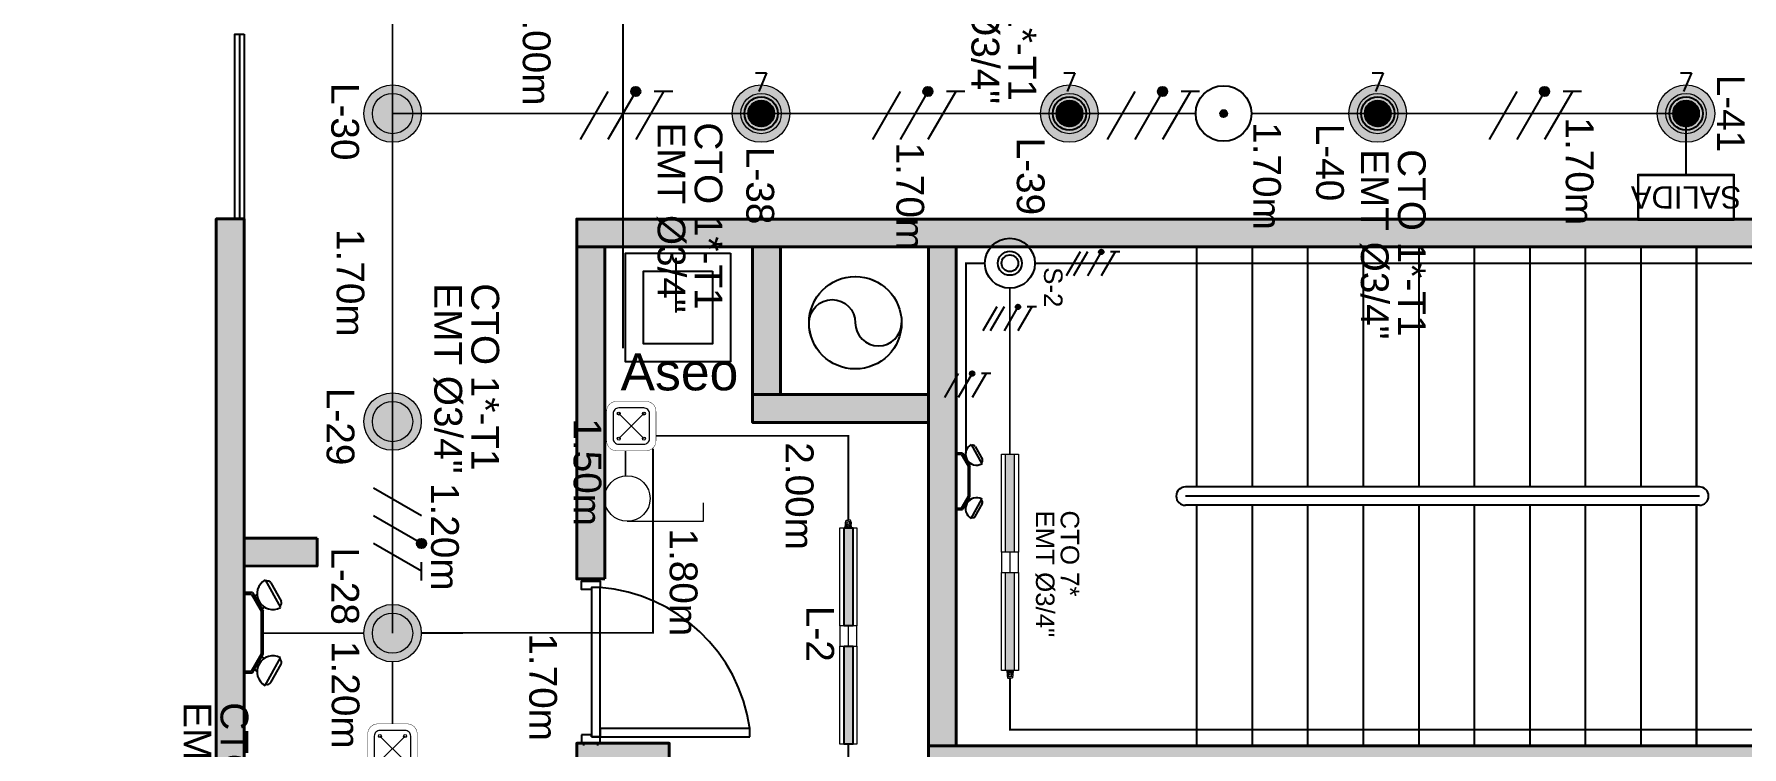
# Model space of a CAD drawing. Header units: millimetres. Extents: x -363 to 427, y -108 to 824.
# Drawn here: x 315.5 to 324.72, y -79.22 to -75.36 of the extents above; entities that cross this region are included whole.
import ezdxf
from ezdxf.enums import TextEntityAlignment as Align
from ezdxf.lldxf.tags import DXFTag

# ---------------------------------------------------------------- set-up
doc = ezdxf.new("R2010")
doc.units = ezdxf.units.MM
for name, pattern in [('Center', [50.8, 31.75, -6.35, 6.35, -6.35]), ('HIDDEN', [9.525, 6.35, -3.175]), ('LÍNEAS_OCULTASX2', [0.75, 0.5, -0.25])]:
    doc.linetypes.add(name, pattern=pattern)
for name, color, linetype in [('-ALAMBRADO', 7, 'Continuous'), ('-CN-GYD-ILUMINACION-EM', 1, 'Continuous'), ('-CN-GYD-TEXTOS', 7, 'Continuous'), ('1amobla', 2, 'Continuous'), ('AMOBLAMIENTO', 8, 'Continuous'), ('AREA CIRCULACION', 8, 'Continuous'), ('CAJA DE PASO', 86, 'Continuous'), ('DIM', 8, 'Continuous'), ('EJE-ESTRUCTURA', 8, 'Center'), ('F-2', 8, 'Continuous'), ('GG_ILUMINACIÓN 07', 30, 'Continuous'), ('GG_LUMINARIA LED HERMETICA', 1, 'Continuous'), ('GG_MEZANINE', 8, 'Continuous'), ('LUMINARIA DE EMERGENCIA', 1, 'Continuous'), ('LUMINARIA EMERGENCIA DE EMPOTRAR', 1, 'Continuous'), ('MUEBLE', 8, 'Continuous'), ('SENSOR MOVIMIENTO', 3, 'Continuous')]:
    doc.layers.add(name, color=color, linetype=linetype)
for name, color, linetype, lineweight in [('-CN-GYD-INTERRUPTORES DE PARED', 3, 'Continuous', 20), ('-CN-GYD-LUMINARIA LED HERMETICA', 1, 'Continuous', 5), ('-CN-GYD-TUBERÍA ILUMINACION', 5, 'Continuous', 18), ('-CN-GYD-TUBERÍA TOMACORRIENTE', 5, 'Continuous', 5), ('-CN-GYD-TUBERÍA TOMACORRIENTE PVC', 86, 'Continuous', 18), ('_TEXTO', 7, 'Continuous', 9), ('Estructura', 250, 'Continuous', 40), ('L', 7, 'Continuous', 15), ('LUMINARIA LED CIRCULAR', 250, 'Continuous', 20), ('TEXTOS', 251, 'Continuous', 20)]:
    doc.layers.add(name, color=color, linetype=linetype, lineweight=lineweight)
doc.layers.add('A-HATCH CONCRETO', color=7, linetype='Continuous', true_color=0xcfcfcf)
doc.layers.add('HACHTCOLUMNA', color=7, linetype='Continuous', true_color=0x5c5c5c)
doc.layers.add('Muro', color=250, linetype='Continuous', lineweight=40, true_color=0x333333)
doc.styles.add('CORPORATIVO', font='simplex.shx')
doc.styles.add('GYD', font='arial.ttf', dxfattribs={"height": 2.5})
doc.styles.get("Standard").update_dxf_attribs({"font": 'arial.ttf'})
tags = doc.linetypes.add('AiX_LINE', pattern='A,0.5,-0.2,["AiX",Standard,S=0.1,R=0,X=-0.1,Y=-0.05],-0.25', length=0.95).pattern_tags.tags
tags[6] = DXFTag(74, 10)
tags = doc.linetypes.add('EMT_LINE', pattern='A,0.5,-0.2,["EMT",Standard,S=0.1,R=0,X=-0.1,Y=-0.05],-0.25', length=0.95).pattern_tags.tags
tags[6] = DXFTag(74, 10)
pattern_1 = [(270, (73.633, -1.35), (10.40324, -6.00631), [1.50158, -10.51105]), (360, (73.6335, -2.101), (10.40324, 6.00631), [0.75079, -20.05569]), (360, (73.6335, -2.289), (10.40324, 6.00631), [0.60063, -20.20584]), (360, (73.6335, -1.9134), (10.40324, 6.00631), [0.60063, -20.20584]), (330, (73.633, -2.477), (10.40324, 6.00631), [0.4805, -11.53212]), (30, (73.633, -1.726), (4e-09, 12.01262), [0.4805, -11.53212])]
pattern_2 = [(0, (0, 0), (0, 6.985), [5.08, -1.905]), (90, (0, 0), (-6.985, 4e-16), [5.08, -1.905])]
pattern_3 = [(180, (4.985, -38.812), (-6.00631, -10.40324), [1.50158, -10.51105]), (270, (4.2344, -38.812), (6.00631, -10.40324), [0.75079, -20.05569]), (270, (4.047, -38.812), (6.00631, -10.40324), [0.60063, -20.20584]), (270, (4.422, -38.812), (6.00631, -10.40324), [0.60063, -20.20584]), (240, (3.859, -38.812), (6.00631, -10.40324), [0.4805, -11.53212]), (300, (4.61, -38.812), (12.01262, -4e-09), [0.4805, -11.53212])]

# ---------------------------------------------------------------- blocks, each defined once
blk = doc.blocks.new('Caja de paso')
at = {"layer": '-CN-GYD-TUBERÍA TOMACORRIENTE PVC', "const_width": 0.00173}
blk.add_lwpolyline([(-0.1111, 0.0667), (-0.1111, -0.0667, 0.414214), (-0.0667, -0.1111), (0.0667, -0.1111, 0.414214), (0.1111, -0.0667), (0.1111, 0.0667, 0.414214), (0.0667, 0.1111), (-0.0667, 0.1111, 0.414214)], format="xyb", close=True, dxfattribs=at)
at = {"layer": '-CN-GYD-TUBERÍA TOMACORRIENTE PVC'}
blk.add_lwpolyline([(-0.0566, -0.0819), (0.0566, -0.0819, 0.414214), (0.0819, -0.0566), (0.0819, 0.0566, 0.414214), (0.0566, 0.0819), (-0.0566, 0.0819, 0.414214), (-0.0819, 0.0566), (-0.0819, -0.0566, 0.414214)], format="xyb", close=True, dxfattribs=at)
at = {"layer": '-CN-GYD-TUBERÍA TOMACORRIENTE PVC', "linetype": 'LÍNEAS_OCULTASX2'}
for points in [[(-0.0566, 0.0566), (0.0566, -0.0566)], [(0.0566, 0.0566), (-0.0566, -0.0566)]]:
    blk.add_lwpolyline(points, dxfattribs=at)
at = {"layer": '-CN-GYD-TUBERÍA TOMACORRIENTE PVC'}
for centre in [(-0.0566, 0.0566), (0.0566, 0.0566), (-0.0566, -0.0566), (0.0566, -0.0566)]:
    blk.add_circle(centre, 0.00665, dxfattribs=at)
blk = doc.blocks.new('*U592')
at = {"layer": '-CN-GYD-ILUMINACION-EM', "ltscale": 0.3}
for p, q in [((-114.3, 285.4), (-197.3, 135.9)), ((-118.9, 277.1), (-118.9, 277.1)), ((-144.9, 269.7), (-200.1, 170.2)), ((-192.7, 144.3), (-192.7, 144.3)), ((-144.9, -269.7), (-200.1, -170.2)), ((-114.3, -285.4), (-197.3, -135.9)), ((-192.7, -144.3), (-192.7, -144.3)), ((-118.9, -277.1), (-118.9, -277.1))]:
    blk.add_line(p, q, dxfattribs=at)
at = {"layer": '-CN-GYD-ILUMINACION-EM'}
for p, q in [((0, 217.4), (-46, 217.4)), ((0, 207.4), (-40.2, 207.4)), ((0, -217.4), (0, 217.4)), ((-104.3, 116.3), (-104.3, -116.3)), ((-94.3, 113.6), (-94.3, -113.6)), ((-46, -217.4), (0, -217.4)), ((-40.2, -207.4), (0, -207.4))]:
    blk.add_line(p, q, dxfattribs=at)
for points in [[(-46, 217.4), (-104.3, 116.3)], [(-40.2, 207.4), (-94.3, 113.6)], [(-56.3, 199.4), (-70.4, 207.5)], [(-96.3, 130.1), (-110.4, 138.2)], [(-96.3, -130.1), (-110.4, -138.2)], [(-46, -217.4), (-104.3, -116.3)], [(-40.2, -207.4), (-94.3, -113.6)], [(-56.3, -199.4), (-70.4, -207.5)]]:
    blk.add_lwpolyline(points, dxfattribs=at)
at = {"layer": '-CN-GYD-ILUMINACION-EM', "ltscale": 0.3}
for centre, radius, start, end in [((-155.8, 210.7), 85.5, 240.97153, 60.97153), ((-128.2, 260.4), 19.1, 60.97153, 150.97153), ((-183.4, 160.9), 19.1, 150.97153, 240.97153), ((-183.4, -160.9), 19.1, 119.02847, 209.02847), ((-155.8, -210.7), 85.5, 299.02847, 119.02847), ((-128.2, -260.4), 19.1, 209.02847, 299.02847)]:
    blk.add_arc(centre, radius, start, end, dxfattribs=at)
at = {"layer": '-CN-GYD-TEXTOS', "style": 'GYD'}
blk.add_attdef('5', (-68.5, -405.5), '', height=125, rotation=90, dxfattribs=at)
blk = doc.blocks.new('A$C22812e8e')
at = {"layer": '-CN-GYD-INTERRUPTORES DE PARED', "color": 3, "extrusion": (0, 0, -1)}
for p, q in [((0.176, 0.352), (0.764, 0.352)), ((0.764, 0.352), (0.764, 0.208))]:
    blk.add_line(p, q, dxfattribs=at)
blk.add_circle((-0.176, 0.176), 0.176, dxfattribs=at)
blk = doc.blocks.new('OJO DE BUEY 12W')
at = {"layer": '-CN-GYD-TUBERÍA ILUMINACION', "linetype": 'EMT_LINE', "lineweight": 5, "ltscale": 10}
h = blk.add_hatch(color=256, dxfattribs=at)
h.dxf.hatch_style = 1
h.set_gradient(color1=(147, 149, 152), color2=(248, 246, 176), name='SPHERICAL')
edge = h.paths.add_edge_path()
edge.add_arc((0, 0), 72.7, 0, 360)
at = {"transparency": 33554687}
h = blk.add_hatch(color=256, dxfattribs=at)
h.dxf.hatch_style = 1
h.paths.add_polyline_path([(-103.7, 0, 1), (103.7, 0, 1)])
h.paths.add_polyline_path([(72.7, 0, -1), (-72.7, 0, -1)], flags=16)
at = {"layer": '-CN-GYD-TUBERÍA ILUMINACION', "linetype": 'Continuous', "lineweight": 5, "ltscale": 10}
for radius in [103.7, 72.7]:
    blk.add_circle((0, 0), radius, dxfattribs=at)
blk = doc.blocks.new('GG_HERMETICA')
h = blk.add_hatch()
h.set_pattern_fill('SWAMP', color=252, scale=0.472938, angle=270)
h.set_pattern_definition(pattern_1)
h.paths.add_polyline_path([(-20, -30.3), (-20, 17.1), (-550, 17.1), (-550, -30.3)])
h = blk.add_hatch()
h.set_pattern_fill('SWAMP', color=252, scale=0.472938, angle=270)
h.set_pattern_definition(pattern_1)
h.paths.add_polyline_path([(619.6, -30.3), (619.6, 17.1), (89.7, 17.1), (89.7, -30.3)])
at = {"layer": '-CN-GYD-INTERRUPTORES DE PARED', "color": 1, "extrusion": (0, 0, -1)}
for p, q in [((-550, -52.7), (-550, 40)), ((-550, 40), (-524.5, 40)), ((-524.5, 40), (-20, 40)), ((89.7, 40), (619.6, 40)), ((619.6, 40), (619.6, -52.7)), ((-20, -52.7), (-550, -52.7)), ((594, -52.7), (89.7, -52.7)), ((619.6, -52.7), (594, -52.7))]:
    blk.add_line(p, q, dxfattribs=at)
at = {"layer": '-CN-GYD-INTERRUPTORES DE PARED', "color": 1}
for p, q in [((89.7, 40), (-20, 40)), ((-20, 40), (-20, -52.7)), ((89.7, -52.7), (89.7, 40)), ((621.9, 6.4), (619.6, 6.4)), ((619.6, 6.4), (619.6, -6.3)), ((621.8, 8.3), (622.2, 9.7)), ((621.8, 6.7), (621.8, 8.3)), ((622.4, 5.3), (621.8, 6.7)), ((621.9, -6.3), (621.9, 6.4)), ((622.2, 9.7), (623.1, 11)), ((622.3, -3.3), (622.9, 0.7)), ((623.4, 4.2), (622.4, 5.3)), ((622.9, 0.7), (623.1, 1.3)), ((623.1, 11), (623.4, 11.1)), ((623.1, 1.3), (623.4, 4.2)), ((623.4, 11.1), (629.9, 11.1)), ((629.9, 11.1), (629.9, 5.9)), ((629.9, 5.9), (631, 5.9)), ((631, 5.9), (631, 9.4)), ((631, 9.4), (638.9, 9.4)), ((638.9, 9.4), (638.9, 6.2)), ((638.9, 6.2), (640, 6.2)), ((640, 9.6), (650.2, 9.6)), ((640, 6.2), (640, 9.6)), ((650.2, 9.6), (651.9, 7.7)), ((651.9, 7.7), (656.2, 7.7)), ((656.2, 7.7), (658.2, 7.7)), ((658.2, 7.7), (660.5, 4.5)), ((660.5, 4.5), (660.5, -6.3)), ((-20, -6.3), (89.7, -6.3)), ((619.6, -19.1), (619.6, -6.3)), ((621.9, -19.1), (619.6, -19.1)), ((622.4, -18), (621.8, -19.4)), ((621.8, -19.4), (621.8, -21)), ((621.8, -21), (622.2, -22.4)), ((621.9, -6.3), (622.3, -3.3)), ((621.9, -6.3), (622.3, -9.4)), ((621.9, -6.3), (621.9, -19.1)), ((622.2, -22.4), (623.1, -23.6)), ((622.3, -9.4), (622.9, -13.3)), ((623.4, -16.9), (622.4, -18)), ((622.9, -13.3), (623.1, -14)), ((623.1, -14), (623.4, -16.9)), ((623.1, -23.6), (623.4, -23.8)), ((623.4, -23.8), (629.9, -23.8)), ((629.9, -23.8), (629.9, -18.5)), ((629.9, -18.5), (631, -18.5)), ((631, -18.5), (631, -22.1)), ((631, -22.1), (638.9, -22.1)), ((638.9, -22.1), (638.9, -18.8)), ((638.9, -18.8), (640, -18.8)), ((640, -18.8), (640, -22.3)), ((640, -22.3), (650.2, -22.3)), ((650.2, -22.3), (651.9, -20.3)), ((651.9, -20.3), (656.2, -20.3)), ((656.2, -20.3), (658.2, -20.3)), ((658.2, -20.3), (660.5, -17.2)), ((660.5, -17.2), (660.5, -6.3))]:
    blk.add_line(p, q, dxfattribs=at)
for points in [[(623.1, 1.3), (629.9, 1.3)], [(623.4, 4.2), (629.9, 4.2)], [(628.7, 11.1), (628.7, 4.2), (628.7, 1.3), (628.7, -6.3)], [(629.9, 5.9), (629.9, -6.3)], [(631, 5.9), (631, -6.3)], [(638.9, 2), (631, 2)], [(638.9, 6.2), (638.9, -6.3)], [(640, 6.2), (640, -6.3)], [(640, 0.9), (650.2, 0.9), (650.2, 2.7), (640, 2.7)], [(650.2, 2.7), (651.9, 4.5)], [(650.2, 0.9), (651.9, -2.6)], [(651.9, 7.7), (651.9, -6.3)], [(-20, -52.7), (89.7, -52.7)], [(623.1, -14), (629.9, -14)], [(623.4, -16.9), (629.9, -16.9)], [(628.7, -23.8), (628.7, -16.9), (628.7, -14), (628.7, -6.3)], [(629.9, -18.5), (629.9, -6.3)], [(631, -18.5), (631, -6.3)], [(638.9, -14.7), (631, -14.7)], [(638.9, -18.8), (638.9, -6.3)], [(640, -18.8), (640, -6.3)], [(640, -13.5), (650.2, -13.5), (650.2, -15.4), (640, -15.4)], [(650.2, -13.5), (651.9, -10.1)], [(650.2, -15.4), (651.9, -17.2)], [(651.9, -20.3), (651.9, -6.3)]]:
    blk.add_lwpolyline(points, dxfattribs=at)
at = {"color": 1}
for points in [[(-20, 17.1), (-20, -30.3), (-550, -30.3), (-550, 17.1)], [(619.6, 17.1), (619.6, -30.3), (89.7, -30.3), (89.7, 17.1)]]:
    blk.add_lwpolyline(points, close=True, dxfattribs=at)
blk = doc.blocks.new('estructura etapa 3')
at = {"layer": 'HACHTCOLUMNA', "transparency": 33554687}
h = blk.add_hatch(color=256, dxfattribs=at)
h.paths.add_polyline_path([(-891.6505, -6658.124), (-891.6505, -6657.624), (-892.3496, -6657.624), (-892.3496, -6658.124)])
h.paths.add_polyline_path([(-849.3536, -6658.124), (-849.3536, -6657.624), (-850.0545, -6657.6241), (-850.0545, -6658.1241)])
h.paths.add_polyline_path([(-856.1536, -6658.124), (-856.1536, -6657.624), (-856.6536, -6657.6241), (-856.6536, -6658.1241)])
h.paths.add_polyline_path([(-876.4496, -6659.124), (-876.9496, -6659.124), (-876.9496, -6657.624), (-876.4496, -6657.624)])
h.paths.add_polyline_path([(-883.9496, -6659.124), (-884.4496, -6659.124), (-884.4496, -6657.624), (-883.9496, -6657.624)])
h.paths.add_polyline_path([(-860.452, -6659.124), (-860.952, -6659.124), (-860.952, -6657.624), (-860.452, -6657.624)])
h.paths.add_polyline_path([(-867.9496, -6659.124), (-868.4496, -6659.124), (-868.4496, -6657.624), (-867.9496, -6657.624)])
h.paths.add_polyline_path([(-891.8501, -6668.1988), (-891.851, -6667.5988), (-892.3501, -6667.5988), (-892.3492, -6668.1988)])
h.paths.add_polyline_path([(-849.3536, -6668.1988), (-849.3536, -6667.5988), (-849.8536, -6667.5988), (-849.8536, -6668.1988)])
h.paths.add_polyline_path([(-856.1545, -6668.1488), (-856.1545, -6667.6488), (-856.6545, -6667.6491), (-856.6545, -6668.1491)])
h.paths.add_polyline_path([(-859.952, -6667.6488), (-859.952, -6668.1488), (-861.452, -6668.1488), (-861.452, -6667.6488)])
h.paths.add_polyline_path([(-875.9496, -6667.6488), (-875.9496, -6668.1488), (-877.4496, -6668.1488), (-877.4496, -6667.6488)])
h.paths.add_polyline_path([(-868.9496, -6667.6488), (-868.9496, -6668.1488), (-867.4496, -6668.1488), (-867.4496, -6667.6488)])
h.paths.add_polyline_path([(-884.9496, -6667.6488), (-884.9496, -6668.1488), (-883.4496, -6668.1488), (-883.4496, -6667.6488)])
h.paths.add_polyline_path([(-891.8501, -6676.1987), (-891.8501, -6675.5987), (-892.3492, -6675.5988), (-892.3492, -6676.1988)])
h.paths.add_polyline_path([(-849.3536, -6676.1988), (-849.3536, -6675.5988), (-849.8536, -6675.5988), (-849.8536, -6676.1988)])
h.paths.add_polyline_path([(-856.1545, -6676.1488), (-856.1545, -6675.6488), (-856.6545, -6675.6488), (-856.6545, -6676.1488)])
h.paths.add_polyline_path([(-859.952, -6675.6488), (-859.952, -6676.1488), (-861.452, -6676.1488), (-861.452, -6675.6488)])
h.paths.add_polyline_path([(-875.9496, -6675.6488), (-875.9496, -6676.1488), (-877.4496, -6676.1488), (-877.4496, -6675.6488)])
h.paths.add_polyline_path([(-868.9496, -6675.6488), (-868.9496, -6676.1488), (-867.4496, -6676.1488), (-867.4496, -6675.6488)])
h.paths.add_polyline_path([(-884.9496, -6675.6488), (-884.9496, -6676.1488), (-883.4496, -6676.1488), (-883.4496, -6675.6488)])
h.paths.add_polyline_path([(-891.8471, -6686.2988), (-891.8505, -6685.6988), (-892.3496, -6685.6988), (-892.3462, -6686.2988)])
h.paths.add_polyline_path([(-849.3545, -6686.2987), (-849.3536, -6685.6987), (-849.8536, -6685.6987), (-849.8545, -6686.2987)])
h.paths.add_polyline_path([(-856.1545, -6686.2488), (-856.1545, -6685.7488), (-856.6545, -6685.7488), (-856.6545, -6686.2488)])
h.paths.add_polyline_path([(-859.952, -6685.7488), (-859.952, -6686.2488), (-861.452, -6686.2488), (-861.452, -6685.7488)])
h.paths.add_polyline_path([(-875.9496, -6685.7488), (-875.9496, -6686.2488), (-877.4496, -6686.2488), (-877.4496, -6685.7488)])
h.paths.add_polyline_path([(-868.9496, -6685.7488), (-868.9496, -6686.2488), (-867.4496, -6686.2488), (-867.4496, -6685.7488)])
h.paths.add_polyline_path([(-884.9496, -6685.7488), (-884.9496, -6686.2488), (-883.4496, -6686.2488), (-883.4496, -6685.7488)])
h.paths.add_polyline_path([(-849.3532, -6694.2944), (-849.3536, -6693.6989), (-849.8545, -6693.6987), (-849.8541, -6694.2943)])
h.paths.add_polyline_path([(-856.0536, -6694.2488), (-856.0536, -6693.7488), (-856.6536, -6693.7488), (-856.6536, -6694.2488)])
h.paths.add_polyline_path([(-891.6505, -6694.2488), (-891.6505, -6693.7488), (-892.3496, -6693.7488), (-892.3496, -6694.2488)])
h.paths.add_polyline_path([(-859.952, -6693.7488), (-859.952, -6694.2488), (-861.452, -6694.2488), (-861.452, -6693.7488)])
h.paths.add_polyline_path([(-875.9496, -6693.7488), (-875.9496, -6694.2488), (-877.4496, -6694.2488), (-877.4496, -6693.7488)])
h.paths.add_polyline_path([(-868.9496, -6693.7488), (-868.9496, -6694.2488), (-867.4496, -6694.2488), (-867.4496, -6693.7488)])
h.paths.add_polyline_path([(-884.9496, -6693.7488), (-884.9496, -6694.2488), (-883.4496, -6694.2488), (-883.4496, -6693.7488)])
h.paths.add_polyline_path([(-849.3586, -6703.974), (-849.3586, -6703.374), (-849.8586, -6703.374), (-849.8586, -6703.974)])
h.paths.add_polyline_path([(-856.0536, -6703.9238), (-856.0536, -6703.4238), (-856.6536, -6703.4241), (-856.6536, -6703.9241)])
h.paths.add_polyline_path([(-867.9496, -6704.9241), (-867.9496, -6703.4241), (-868.4496, -6703.4241), (-868.4496, -6704.9241)])
h.paths.add_polyline_path([(-891.6505, -6703.9238), (-891.6505, -6703.4238), (-892.3497, -6703.4238), (-892.3497, -6703.9238)])
h.paths.add_polyline_path([(-861.8472, -6703.4238), (-860.3472, -6703.4238), (-860.3472, -6703.9238), (-861.8472, -6703.9238)])
h.paths.add_polyline_path([(-883.9496, -6704.9241), (-883.9496, -6703.4241), (-884.4496, -6703.4241), (-884.4496, -6704.9241)])
h.paths.add_polyline_path([(-876.4496, -6704.9241), (-876.4496, -6703.4241), (-876.9496, -6703.4241), (-876.9496, -6704.9241)])
h.paths.add_polyline_path([(-849.3536, -6711.9488), (-849.3536, -6711.4488), (-850.0536, -6711.4488), (-850.0536, -6711.9488)])
h.paths.add_polyline_path([(-855.9536, -6711.9488), (-855.9536, -6711.4488), (-856.6536, -6711.4488), (-856.6536, -6711.9488)])
h.paths.add_polyline_path([(-891.6496, -6711.9488), (-891.6496, -6711.4488), (-892.3496, -6711.4488), (-892.3496, -6711.9488)])
h.paths.add_polyline_path([(-860.952, -6711.9488), (-860.952, -6709.5488), (-860.452, -6709.5488), (-860.452, -6711.9488)])
h.paths.add_polyline_path([(-868.4496, -6709.5488), (-868.4496, -6711.9488), (-867.9496, -6711.9488), (-867.9496, -6709.5488)])
h.paths.add_polyline_path([(-876.9496, -6709.5488), (-876.9496, -6711.9488), (-876.4496, -6711.9488), (-876.4496, -6709.5488)])
h.paths.add_polyline_path([(-883.9496, -6709.5488), (-883.9496, -6711.9488), (-884.4496, -6711.9488), (-884.4496, -6709.5488)])
at = {"layer": 'EJE-ESTRUCTURA'}
blk.add_line((-868.1996, -6656.837), (-868.1996, -6713.0893), dxfattribs=at)
at = {"layer": 'Estructura'}
blk.add_lwpolyline([(-867.9496, -6704.9241), (-867.9496, -6703.4241), (-868.4496, -6703.4241), (-868.4496, -6704.9241)], close=True, dxfattribs=at)
blk = doc.blocks.new('A$Cc39617f2')
at = {"layer": 'A-HATCH CONCRETO', "linetype": 'Continuous', "ltscale": 0.3, "transparency": 33554687}
h = blk.add_hatch(color=256, dxfattribs=at)
h.dxf.hatch_style = 1
h.paths.add_polyline_path([(199.8707, 9.8387), (199.8708, 13.9887), (199.7206, 13.9887), (199.7206, 9.8387)])
h = blk.add_hatch(color=256, dxfattribs=at)
h.dxf.hatch_style = 1
h.paths.add_polyline_path([(208.2137, 13.9883), (201.6685, 13.9882), (201.6685, 13.8382), (208.2137, 13.8383)])
h = blk.add_hatch(color=256, dxfattribs=at)
h.dxf.hatch_style = 1
h.paths.add_polyline_path([(201.8193, 12.042), (201.6685, 12.042), (201.6685, 13.8383), (201.8193, 13.8383)])
h = blk.add_hatch(color=256, dxfattribs=at)
h.dxf.hatch_style = 1
h.paths.add_polyline_path([(202.6186, 13.8385), (202.6189, 13.0385), (202.7689, 13.0385), (202.7686, 13.8385)])
h = blk.add_hatch(color=256, dxfattribs=at)
h.dxf.hatch_style = 1
h.paths.add_polyline_path([(203.5686, 13.8385), (203.5686, 11.1386), (203.7186, 11.1386), (203.7186, 13.8385)])
h = blk.add_hatch(color=256, dxfattribs=at)
h.dxf.hatch_style = 1
h.paths.add_polyline_path([(202.6189, 12.8884), (203.5686, 12.8887), (203.5686, 13.0388), (202.6189, 13.0385)])
h = blk.add_hatch(color=256, dxfattribs=at)
h.dxf.hatch_style = 1
h.paths.add_polyline_path([(200.2651, 12.2614), (199.8713, 12.2617), (199.8713, 12.1116), (200.2651, 12.1114)])
h = blk.add_hatch(color=256, dxfattribs=at)
h.dxf.hatch_style = 1
h.paths.add_polyline_path([(208.2709, 11.1386), (203.5686, 11.1386), (203.5686, 10.9886), (208.2709, 10.9886)])
at = {"linetype": 'HIDDEN', "ltscale": 0.3}
blk.add_line((199.846, 14.9885), (199.846, 13.9887), dxfattribs=at)
at = {"layer": '1amobla', "color": 7, "linetype": 'Continuous', "ltscale": 0.3, "true_color": 0xffffff}
blk.add_line((201.6685, 12.042), (201.6685, 13.9885), dxfattribs=at)
at = {"layer": 'AMOBLAMIENTO'}
blk.add_line((202.2045, 13.779), (202.2045, 13.4825), dxfattribs=at)
for points in [[(202.4987, 13.8045), (202.4987, 13.2155), (201.9311, 13.2155), (201.9311, 13.8045)], [(202.4012, 13.707), (202.4012, 13.313), (202.0286, 13.313), (202.0286, 13.707)]]:
    blk.add_lwpolyline(points, close=True, dxfattribs=at)
blk.add_lwpolyline([(202.9237, 13.4273, -1), (203.1737, 13.4273, 1), (203.4237, 13.4273)], format="xyb", dxfattribs=at)
blk.add_circle((203.1737, 13.4273), 0.25, dxfattribs=at)
at = {"layer": 'AREA CIRCULACION'}
blk.add_lwpolyline([(199.8708, 14.9885), (199.8708, 13.9885), (199.8212, 13.9885), (199.8212, 14.9885)], close=True, dxfattribs=at)
at = {"layer": 'DIM', "ltscale": 0.03}
for p, q in [((205.0174, 13.8385), (205.0174, 12.5397)), ((205.0174, 13.8385), (205.0174, 12.5397)), ((205.3176, 13.8385), (205.3176, 12.5397)), ((205.3176, 13.8385), (205.3176, 12.5397)), ((205.6176, 13.8385), (205.6176, 12.5397)), ((205.6178, 13.8385), (205.6178, 12.5397)), ((205.9178, 13.8385), (205.9178, 12.5397)), ((205.9178, 13.8385), (205.9178, 12.5397)), ((206.2178, 13.8385), (206.2178, 12.5397)), ((206.2178, 13.8385), (206.2178, 12.5397)), ((206.5178, 13.8385), (206.5178, 12.5397)), ((206.5178, 13.8385), (206.5178, 12.5397)), ((206.8178, 13.8385), (206.8178, 12.5397)), ((206.8178, 13.8385), (206.8178, 12.5397)), ((207.1178, 13.8385), (207.1178, 12.5397)), ((207.1178, 13.8385), (207.1178, 12.5397)), ((207.4178, 13.8385), (207.4178, 12.5397)), ((207.4178, 13.8385), (207.4178, 12.5397)), ((207.7178, 13.8385), (207.7178, 12.5397)), ((207.7187, 13.8385), (207.7187, 12.5397)), ((207.7345, 12.5397), (204.9579, 12.5397)), ((207.7345, 12.4897), (204.9579, 12.4897)), ((207.7345, 12.4397), (204.9579, 12.4397)), ((205.0174, 12.4397), (205.0174, 11.1386)), ((205.0174, 12.4397), (205.0174, 11.1386)), ((205.3176, 12.4397), (205.3176, 11.1386)), ((205.3176, 12.4397), (205.3176, 11.1386)), ((205.6176, 12.4397), (205.6176, 11.1386)), ((205.6178, 12.4397), (205.6178, 11.1386)), ((205.9178, 12.4397), (205.9178, 11.1386)), ((205.9178, 12.4397), (205.9178, 11.1386)), ((206.2178, 12.4397), (206.2178, 11.1386)), ((206.2178, 12.4397), (206.2178, 11.1386)), ((206.5178, 12.4397), (206.5178, 11.1386)), ((206.5178, 12.4397), (206.5178, 11.1386)), ((206.8178, 12.4397), (206.8178, 11.1386)), ((206.8178, 12.4397), (206.8178, 11.1386)), ((207.1178, 12.4397), (207.1178, 11.1386)), ((207.1178, 12.4397), (207.1178, 11.1386)), ((207.4178, 12.4397), (207.4178, 11.1386)), ((207.4178, 12.4397), (207.4178, 11.1386)), ((207.7178, 12.4397), (207.7178, 11.1386)), ((207.7187, 12.4397), (207.7187, 11.1386))]:
    blk.add_line(p, q, dxfattribs=at)
for centre, start, end in [((204.9579, 12.4897), 90, 270), ((207.7345, 12.4897), 270, 90)]:
    blk.add_arc(centre, 0.05, start, end, dxfattribs=at)
at = {"layer": 'F-2'}
for points in [[(201.7489, 11.9839), (201.6933, 11.9839), (201.6933, 12.0295), (201.7945, 12.0295), (201.7945, 11.9953), (201.7489, 11.9953), (201.7489, 11.9839)], [(201.7489, 11.9839), (201.6933, 11.9839), (201.6933, 12.0295), (201.7945, 12.0295), (201.7945, 11.9953), (201.7489, 11.9953), (201.7489, 11.9839)], [(201.7831, 12.041), (201.7831, 12.0295), (201.7047, 12.0295), (201.7047, 12.041)], [(201.7831, 12.041), (201.7831, 12.0295), (201.7047, 12.0295), (201.7047, 12.041)]]:
    blk.add_lwpolyline(points, dxfattribs=at)
at = {"layer": 'MUEBLE', "linetype": 'HIDDEN'}
for points in [[(201.7489, 11.1866), (201.7945, 11.1866), (201.7945, 11.9953), (201.7489, 11.9953)], [(201.7489, 11.1866), (201.7945, 11.1866), (201.7945, 11.9953), (201.7489, 11.9953)], [(201.7945, 11.2322), (201.7945, 11.1866), (202.6033, 11.1866), (202.6033, 11.2322)], [(201.7945, 11.2322), (201.7945, 11.1866), (202.6033, 11.1866), (202.6033, 11.2322)]]:
    blk.add_lwpolyline(points, close=True, dxfattribs=at)
for points in [[(201.7489, 11.198), (201.6933, 11.198), (201.6933, 11.1524), (201.7945, 11.1524), (201.7945, 11.1866), (201.7489, 11.1866), (201.7489, 11.198)], [(201.7489, 11.198), (201.6933, 11.198), (201.6933, 11.1524), (201.7945, 11.1524), (201.7945, 11.1866), (201.7489, 11.1866), (201.7489, 11.198)], [(201.7831, 11.141), (201.7831, 11.1524), (201.7047, 11.1524), (201.7047, 11.141)], [(201.7831, 11.141), (201.7831, 11.1524), (201.7047, 11.1524), (201.7047, 11.141)]]:
    blk.add_lwpolyline(points, dxfattribs=at)
blk.add_arc((201.7238, 11.1103), 0.8879, 7.89449, 85.43143, dxfattribs=at)
blk.add_arc((201.7238, 11.1103), 0.8879, 7.89449, 85.43143, dxfattribs=at)
at = {"layer": 'Muro'}
blk.add_line((202.6189, 13.0385), (202.6189, 12.8882), dxfattribs=at)
for points in [[(199.8707, 9.8387), (199.8708, 13.9887), (199.7206, 13.9887), (199.7206, 9.8387)], [(208.2137, 13.9883), (201.6685, 13.9882), (201.6685, 13.8382), (208.2137, 13.8383)], [(201.8193, 12.042), (201.6685, 12.042), (201.6685, 13.8383), (201.8193, 13.8383)], [(202.6186, 13.8385), (202.6189, 13.0385), (202.7689, 13.0385), (202.7686, 13.8385)], [(203.5686, 13.8385), (203.5686, 11.1386), (203.7186, 11.1386), (203.7186, 13.8385)], [(203.5686, 13.0385), (202.6186, 13.0385), (202.6186, 12.8885), (203.5686, 12.8885)], [(202.6189, 12.8884), (203.5686, 12.8887), (203.5686, 13.0388), (202.6189, 13.0385)], [(200.2651, 12.2614), (199.8713, 12.2617), (199.8713, 12.1116), (200.2651, 12.1114)], [(208.2709, 11.1386), (203.5686, 11.1386), (203.5686, 10.9886), (208.2709, 10.9886)]]:
    blk.add_lwpolyline(points, close=True, dxfattribs=at)
for points in [[(203.5686, 13.0388), (202.6189, 13.0385)], [(202.6189, 12.8882), (203.5686, 12.8885), (203.5686, 13.0388)], [(203.5686, 13.0386), (202.6189, 13.0382)]]:
    blk.add_lwpolyline(points, dxfattribs=at)
blk.add_blockref('estructura etapa 3', (1070.1178, 6714.5764), dxfattribs=at)
blk = doc.blocks.new('GG_PANEL-DOWNLIGHT')
h = blk.add_hatch()
h.set_pattern_fill('ANSI31', color=8)
h.paths.add_polyline_path([(-70, 0, 1), (70, 0, 1)])
at = {"ltscale": 0.3}
for radius in [90, 70]:
    blk.add_circle((0, 0), radius, dxfattribs=at)
at = {"color": 7, "style": 'CORPORATIVO'}
blk.add_attdef('IDENTIFICACION', text='', height=2, dxfattribs=at).set_placement((-0.8, 146.6), align=Align.BOTTOM_CENTER)
at = {"color": 7, "style": 'CORPORATIVO', "flags": 1}
for tag, p in [('TIPOCONTROL', (-91.3, 0)), ('CONTROL', (-91.3, 10.4)), ('ACTUADOR', (-91.3, -10.4))]:
    blk.add_attdef(tag, text='', height=2, dxfattribs=at).set_placement(p, align=Align.MIDDLE_RIGHT)
for tag, p in [('FABRICANTE', (90.8, 15.5)), ('REFERENCIA', (90.8, 5.2)), ('LOCALIZACION', (90.8, -5.2)), ('POTENCIA', (90.8, -15.6))]:
    blk.add_attdef(tag, text='', height=2, dxfattribs=at).set_placement(p, align=Align.MIDDLE_LEFT)
at = {"color": 7, "style": 'CORPORATIVO'}
blk.add_attdef('CIRCUITO', text='', height=2, dxfattribs=at).set_placement((84.9, -124.4), align=Align.TOP_LEFT)
blk = doc.blocks.new('Salida_3.8W')
h = blk.add_hatch()
h.set_pattern_fill('ANGLE', color=256)
h.set_pattern_definition(pattern_2)
h.paths.add_polyline_path([(0.434, -0.01), (0.434, 0.303), (-0.434, 0.303), (-0.434, -0.01)])
h.paths.add_polyline_path([(-0.424, 0), (-0.424, 0.293), (0.424, 0.293), (0.424, 0)], flags=16)
h = blk.add_hatch()
h.set_pattern_fill('ANGLE', color=256)
h.set_pattern_definition(pattern_2)
h.paths.add_polyline_path([(0.434, -0.01), (0.434, 0.303), (-0.434, 0.303), (-0.434, -0.01)])
h.paths.add_polyline_path([(-0.424, 0), (-0.424, 0.293), (0.424, 0.293), (0.424, 0)], flags=16)
at = {"layer": 'L'}
h = blk.add_hatch(dxfattribs=at)
h.set_pattern_fill('ANGLE', color=3)
h.set_pattern_definition([(0, (-44.6785, -37.2514), (0, 6.985), [5.08, -1.905]), (90, (-44.6785, -37.2514), (-6.985, 4e-16), [5.08, -1.905])])
h.paths.add_polyline_path([(0.434, -0.01), (0.434, 0.303), (-0.434, 0.303), (-0.434, -0.01)])
h.paths.add_polyline_path([(-0.424, 0), (-0.424, 0.293), (0.424, 0.293), (0.424, 0)], flags=16)
h = blk.add_hatch(color=3, dxfattribs=at)
h.paths.add_polyline_path([(0.434, -0.01), (0.434, 0.303), (-0.434, 0.303), (-0.434, -0.01)])
h.paths.add_polyline_path([(-0.424, 0), (-0.424, 0.293), (0.424, 0.293), (0.424, 0)], flags=16)
at = {"layer": 'L', "color": 3}
for points in [[(-0.434, 0.303), (0.434, 0.303), (0.434, -0.01), (-0.434, -0.01)], [(-0.424, 0.293), (0.424, 0.293), (0.424, 0), (-0.424, 0)]]:
    blk.add_lwpolyline(points, close=True, dxfattribs=at)
at = {"layer": 'L', "color": 3, "insert": (0, 0.146, 712.661), "char_height": 0.15, "width": 0.84839, "attachment_point": 5}
blk.add_mtext('\\pxqc;SALIDA', dxfattribs=at)
blk = doc.blocks.new('2x')
at = {"layer": '-ALAMBRADO'}
h = blk.add_hatch(color=256, dxfattribs=at)
edge = h.paths.add_edge_path()
edge.add_arc((0.075, 0.13), 0.025, 0, 360)
for p, q in [((-0.075, 0.13), (-0.2251, -0.13)), ((0.075, 0.13), (-0.075, -0.13)), ((0.2251, 0.13), (0.075, -0.13))]:
    blk.add_line(p, q, dxfattribs=at)
blk.add_lwpolyline([(0.2751, 0.13), (0.1751, 0.13)], dxfattribs=at)
blk.add_circle((0.075, 0.13), 0.025, dxfattribs=at)
blk = doc.blocks.new('*U566')
at = {"layer": '-ALAMBRADO'}
blk.add_blockref('2x', (0, 0), dxfattribs=at)
blk = doc.blocks.new('LUMINARIA HERMETICA 40W')
h = blk.add_hatch()
h.set_pattern_fill('SWAMP', color=252, scale=0.472938, angle=180)
h.set_pattern_definition(pattern_3)
h.paths.add_polyline_path([(-24, 54.9), (23.4, 54.9), (23.4, 584.8), (-24, 584.8)])
h = blk.add_hatch()
h.set_pattern_fill('SWAMP', color=252, scale=0.472938, angle=180)
h.set_pattern_definition(pattern_3)
h.paths.add_polyline_path([(-24, -584.8), (23.4, -584.8), (23.4, -54.9), (-24, -54.9)])
at = {"layer": '-CN-GYD-INTERRUPTORES DE PARED', "color": 1, "extrusion": (0, 0, -1)}
for p, q in [((-46.3, 584.8), (46.3, 584.8)), ((-46.3, 54.9), (-46.3, 584.8)), ((46.3, 584.8), (46.3, 559.3)), ((46.3, 559.3), (46.3, 54.9)), ((-46.3, -559.2), (-46.3, -54.9)), ((46.3, -54.9), (46.3, -584.8)), ((-46.3, -584.8), (-46.3, -559.2)), ((46.3, -584.8), (-46.3, -584.8))]:
    blk.add_line(p, q, dxfattribs=at)
at = {"layer": '-CN-GYD-INTERRUPTORES DE PARED', "color": 1}
for p, q in [((46.3, 54.9), (-46.3, 54.9)), ((0, 54.9), (0, -54.9)), ((46.3, -54.9), (46.3, 54.9)), ((-46.3, -54.9), (46.3, -54.9)), ((-17.3, -588.3), (-17.4, -588.6)), ((-17.4, -588.6), (-17.4, -595)), ((-17.4, -595), (-12.2, -595)), ((-16.1, -587.4), (-17.3, -588.3)), ((-14.7, -586.9), (-16.1, -587.4)), ((-15.9, -605.2), (-15.9, -615.4)), ((-12.5, -605.2), (-15.9, -605.2)), ((-15.9, -615.4), (-14, -617)), ((-12.2, -596.1), (-15.8, -596.1)), ((-15.8, -596.1), (-15.8, -604.1)), ((-15.8, -604.1), (-12.5, -604.1)), ((-13, -586.9), (-14.7, -586.9)), ((-14, -617), (-14, -621.4)), ((-14, -621.4), (-14, -623.4)), ((-14, -623.4), (-10.8, -625.7)), ((-11.7, -587.6), (-13, -586.9)), ((-12.8, -587.1), (-12.8, -584.8)), ((-12.8, -584.8), (0, -584.8)), ((0, -587.1), (-12.8, -587.1)), ((-12.5, -604.1), (-12.5, -605.2)), ((-12.2, -595), (-12.2, -596.1)), ((-10.6, -588.6), (-11.7, -587.6)), ((-10.8, -625.7), (0, -625.7)), ((-7.7, -588.3), (-10.6, -588.6)), ((-7, -588), (-7.7, -588.3)), ((-3, -587.5), (-7, -588)), ((0, -587.1), (-3, -587.5)), ((12.8, -584.8), (0, -584.8)), ((0, -587.1), (3, -587.5)), ((0, -587.1), (12.8, -587.1)), ((10.8, -625.7), (0, -625.7)), ((3, -587.5), (7, -588)), ((7, -588), (7.7, -588.3)), ((7.7, -588.3), (10.6, -588.6)), ((10.6, -588.6), (11.7, -587.6)), ((14, -623.4), (10.8, -625.7)), ((11.7, -587.6), (13, -586.9)), ((17.4, -595), (12.2, -595)), ((12.2, -595), (12.2, -596.1)), ((12.2, -596.1), (15.8, -596.1)), ((15.8, -604.1), (12.5, -604.1)), ((12.5, -604.1), (12.5, -605.2)), ((12.5, -605.2), (15.9, -605.2)), ((12.8, -587.1), (12.8, -584.8)), ((13, -586.9), (14.7, -586.9)), ((15.9, -615.4), (14, -617)), ((14, -617), (14, -621.4)), ((14, -621.4), (14, -623.4)), ((14.7, -586.9), (16.1, -587.4)), ((15.8, -596.1), (15.8, -604.1)), ((15.9, -605.2), (15.9, -615.4)), ((16.1, -587.4), (17.3, -588.3)), ((17.3, -588.3), (17.4, -588.6)), ((17.4, -588.6), (17.4, -595))]:
    blk.add_line(p, q, dxfattribs=at)
for points in [[(-46.3, 54.9), (-46.3, -54.9)], [(-17.4, -593.9), (-10.6, -593.9), (-7.7, -593.9), (0, -593.9)], [(-14, -617), (0, -617)], [(-12.5, -604.1), (0, -604.1)], [(-12.5, -605.2), (0, -605.2)], [(-12.2, -595), (0, -595)], [(-12.2, -596.1), (0, -596.1)], [(-9.1, -615.4), (-10.8, -617)], [(-10.6, -588.6), (-10.6, -595)], [(-7.2, -605.2), (-7.2, -615.4), (-9.1, -615.4), (-9.1, -605.2)], [(-8.4, -604.1), (-8.4, -596.1)], [(-7.7, -588.3), (-7.7, -595)], [(-7.2, -615.4), (-3.7, -617)], [(17.4, -593.9), (10.6, -593.9), (7.7, -593.9), (0, -593.9)], [(12.2, -595), (0, -595)], [(12.2, -596.1), (0, -596.1)], [(12.5, -604.1), (0, -604.1)], [(12.5, -605.2), (0, -605.2)], [(14, -617), (0, -617)], [(7.2, -615.4), (3.7, -617)], [(7.2, -605.2), (7.2, -615.4), (9.1, -615.4), (9.1, -605.2)], [(7.7, -588.3), (7.7, -595)], [(8.4, -604.1), (8.4, -596.1)], [(9.1, -615.4), (10.8, -617)], [(10.6, -588.6), (10.6, -595)]]:
    blk.add_lwpolyline(points, dxfattribs=at)
at = {"color": 1}
for points in [[(23.4, 54.9), (-24, 54.9), (-24, 584.8), (23.4, 584.8)], [(23.4, -584.8), (-24, -584.8), (-24, -54.9), (23.4, -54.9)]]:
    blk.add_lwpolyline(points, close=True, dxfattribs=at)
blk = doc.blocks.new('Sensor 360º_')
at = {"layer": 'SENSOR MOVIMIENTO'}
for radius in [0.1126, 0.054, 0.0375]:
    blk.add_circle((0, 0), radius, dxfattribs=at)
blk = doc.blocks.new('*U602')
at = {"layer": '-CN-GYD-ILUMINACION-EM', "ltscale": 0.3}
for p, q in [((-145, 270), (-200, 170)), ((-114, 285), (-197, 136)), ((-119, 277), (-119, 277)), ((-193, 144), (-193, 144)), ((-145, -270), (-200, -170)), ((-114, -285), (-197, -136)), ((-193, -144), (-193, -144)), ((-119, -277), (-119, -277))]:
    blk.add_line(p, q, dxfattribs=at)
at = {"layer": '-CN-GYD-ILUMINACION-EM'}
for p, q in [((0, 217), (-46, 217)), ((0, 207), (-40, 207)), ((0, -217), (0, 217)), ((-104, 116), (-104, -116)), ((-94, 114), (-94, -114)), ((-46, -217), (0, -217)), ((-40, -207), (0, -207))]:
    blk.add_line(p, q, dxfattribs=at)
for points in [[(-96, 130), (-110, 138)], [(-46, 217), (-104, 116)], [(-40, 207), (-94, 114)], [(-56, 199), (-70, 208)], [(-96, -130), (-110, -138)], [(-46, -217), (-104, -116)], [(-40, -207), (-94, -114)], [(-56, -199), (-70, -208)]]:
    blk.add_lwpolyline(points, dxfattribs=at)
at = {"layer": '-CN-GYD-ILUMINACION-EM', "ltscale": 0.3}
for centre, radius, start, end in [((-156, 211), 85.5, 240.9715, 60.9715), ((-128, 260), 19.1, 60.9715, 150.9715), ((-183, 161), 19.1, 150.9715, 240.9715), ((-156, -211), 85.5, 299.0285, 119.0285), ((-183, -161), 19.1, 119.0285, 209.0285), ((-128, -260), 19.1, 209.0285, 299.0285)]:
    blk.add_arc(centre, radius, start, end, dxfattribs=at)
at = {"layer": '-CN-GYD-TEXTOS', "style": 'GYD'}
blk.add_attdef('5', (-68, -406), '', height=125, rotation=90, dxfattribs=at)
blk = doc.blocks.new('3x')
at = {"layer": '-ALAMBRADO'}
h = blk.add_hatch(color=256, dxfattribs=at)
edge = h.paths.add_edge_path()
edge.add_arc((0.078, 0.13), 0.025, 0, 360)
for p, q in [((-0.152, 0.13), (-0.302, -0.13)), ((-0.072, 0.13), (-0.222, -0.13)), ((0.078, 0.13), (-0.072, -0.13)), ((0.228, 0.13), (0.078, -0.13))]:
    blk.add_line(p, q, dxfattribs=at)
blk.add_lwpolyline([(0.278, 0.13), (0.178, 0.13)], dxfattribs=at)
blk.add_circle((0.078, 0.13), 0.025, dxfattribs=at)
blk = doc.blocks.new('*U586')
at = {"layer": '-ALAMBRADO'}
blk.add_blockref('3x', (0, 0), dxfattribs=at)
blk = doc.blocks.new('A$C078c93ae')
at = {"layer": 'LUMINARIA EMERGENCIA DE EMPOTRAR', "ltscale": 0.3}
h = blk.add_hatch(dxfattribs=at)
h.set_pattern_fill('ANSI31', color=256, scale=0.001)
h.set_pattern_definition([(45, (-0.005658, 0.0751944), (-0.00224506, 0.00224506), [])])
edge = h.paths.add_edge_path()
edge.add_arc((0.0752, 0.0752), 0.00949, 0, 360)
for radius in [0.0752, 0.00949]:
    blk.add_circle((0.0752, 0.0752, 0), radius, dxfattribs=at)

msp = doc.modelspace()

# ---------------------------------------------------------------- linework, layer by layer
at = {"layer": '-CN-GYD-TUBERÍA ILUMINACION', "linetype": 'AiX_LINE', "ltscale": 10, "const_width": 0.01}
for points in [[(320.6329, -76.6002), (320.5306, -76.6002), (320.5306, -77.6277)], [(320.9032, -76.6002), (325.3629, -76.6002)], [(320.7681, -77.6334), (320.7681, -76.7354)], [(325.0062, -78.3632), (325.0062, -79.123), (320.7684, -79.123), (320.7684, -78.8438)]]:
    msp.add_lwpolyline(points, dxfattribs=at)
at = {"layer": '-CN-GYD-TUBERÍA TOMACORRIENTE', "linetype": 'EMT_LINE', "ltscale": 10, "const_width": 0.01}
for points in [[(317.4321, -75.79), (317.4321, -74.124)], [(317.4321, -75.79), (319.4236, -75.79)], [(317.4321, -75.79), (317.4321, -77.456)], [(319.4236, -75.79), (321.0896, -75.79)], [(321.0896, -75.79), (321.7723, -75.79)], [(322.073, -75.79), (322.7556, -75.79)], [(322.7556, -75.79), (324.4216, -75.79)], [(324.4216, -75.79), (324.4216, -76.1181)], [(317.4321, -78.6008), (317.4321, -77.456)], [(318.84, -77.6036), (318.84, -78.5988), (318.508, -78.5988)], [(319.8953, -77.9903), (319.8953, -77.5338), (318.8562, -77.5338)], [(318.6913, -77.614), (318.6913, -77.7498)], [(317.2779, -78.6008), (316.7238, -78.6008)], [(321.5405, -79.996), (319.8953, -79.9957), (319.8953, -79.2008)]]:
    msp.add_lwpolyline(points, dxfattribs=at)
at = {"layer": '-CN-GYD-TUBERÍA TOMACORRIENTE', "linetype": 'EMT_LINE', "ltscale": 10, "const_width": 0.01, "elevation": 0}
for points in [[(317.5881, -78.5996), (318.508, -78.5988)], [(317.4318, -79.0917), (317.4318, -78.7564)]]:
    msp.add_lwpolyline(points, dxfattribs=at)
at = {"layer": 'GG_MEZANINE', "ltscale": 0.1}
msp.add_circle((319.9329, -76.9217), 0.25, dxfattribs=at)

# ---------------------------------------------------------------- block references
at = {"layer": '-CN-GYD-INTERRUPTORES DE PARED', "xscale": -0.7, "yscale": 0.7, "zscale": 0.7717306668599598, "rotation": 180}
msp.add_blockref('A$C22812e8e', (318.5776, -77.7494), dxfattribs=at)
at = {"layer": '-CN-GYD-LUMINARIA LED HERMETICA', "linetype": 'Continuous', "xscale": 0.001, "yscale": 0.001, "zscale": 0.002575412933351854}
msp.add_blockref('LUMINARIA HERMETICA 40W', (320.7684, -78.2182), dxfattribs=at)
msp.add_blockref('A$Cc39617f2', (116.7591, -90.349))
at = {"layer": '_TEXTO', "linetype": 'Continuous', "ltscale": 10, "zscale": 0.5}
for p in [(318.6712, -75.8011), (320.2502, -75.8011), (321.5182, -75.8011), (323.5822, -75.8011)]:
    msp.add_blockref('*U566', p, dxfattribs=at)
at = {"layer": '_TEXTO', "linetype": 'Continuous', "ltscale": 10, "xscale": 0.5, "yscale": 0.5}
for name, p, zscale in [('*U586', (321.223, -76.6038), 320), ('*U586', (320.7728, -76.9013), 320), ('*U566', (320.5268, -77.2619), 0.5)]:
    msp.add_blockref(name, p, dxfattribs=dict(at, zscale=zscale))
at = {"layer": '_TEXTO', "linetype": 'Continuous', "ltscale": 10, "zscale": 0.5, "rotation": 270}
msp.add_blockref('*U566', (317.4584, -78.0412), dxfattribs=at)
at = {"layer": 'CAJA DE PASO', "linetype": 'Continuous', "ltscale": 10, "xscale": 1.2, "yscale": 1.2, "zscale": 1.523145158877299}
for p in [(318.7223, -77.4807), (317.4318, -79.225, 0)]:
    msp.add_blockref('Caja de paso', p, dxfattribs=at)
at = {"layer": 'GG_ILUMINACIÓN 07', "ltscale": 0.3}
ref = msp.add_blockref('GG_PANEL-DOWNLIGHT', (319.4236, -75.79), dxfattribs=dict(at, xscale=0.001, yscale=0.001, zscale=0.001))
ref.add_attrib('IDENTIFICACION', '7', dxfattribs={"layer": '0', "color": 7, "ltscale": 0.3, "height": 0.1, "style": 'CORPORATIVO'}).set_placement((319.4236, -75.7), align=Align.BOTTOM_CENTER)
ref = msp.add_blockref('GG_PANEL-DOWNLIGHT', (321.0896, -75.79), dxfattribs=dict(at, xscale=0.001, yscale=0.001, zscale=0.001))
ref.add_attrib('IDENTIFICACION', '7', dxfattribs={"layer": '0', "color": 7, "ltscale": 0.3, "height": 0.1, "style": 'CORPORATIVO'}).set_placement((321.0896, -75.7), align=Align.BOTTOM_CENTER)
ref = msp.add_blockref('GG_PANEL-DOWNLIGHT', (322.7556, -75.79), dxfattribs=dict(at, xscale=0.001, yscale=0.001, zscale=0.001))
ref.add_attrib('IDENTIFICACION', '7', dxfattribs={"layer": '0', "color": 7, "ltscale": 0.3, "height": 0.1, "style": 'CORPORATIVO'}).set_placement((322.7556, -75.7), align=Align.BOTTOM_CENTER)
ref = msp.add_blockref('GG_PANEL-DOWNLIGHT', (324.4216, -75.79), dxfattribs=dict(at, xscale=0.001, yscale=0.001, zscale=0.001))
ref.add_attrib('IDENTIFICACION', '7', dxfattribs={"layer": '0', "color": 7, "ltscale": 0.3, "height": 0.1, "style": 'CORPORATIVO'}).set_placement((324.4216, -75.7), align=Align.BOTTOM_CENTER)
at = {"layer": 'GG_LUMINARIA LED HERMETICA', "xscale": 0.001, "yscale": 0.001, "zscale": 0.001, "rotation": 90}
msp.add_blockref('GG_HERMETICA', (319.889, -78.6508), dxfattribs=at)
at = {"layer": 'L', "xscale": 0.6, "yscale": 0.8, "rotation": 180}
msp.add_blockref('Salida_3.8W', (324.4216, -76.1261), dxfattribs=at)
at = {"layer": 'LUMINARIA DE EMERGENCIA', "linetype": 'Continuous', "ltscale": 10, "rotation": 180}
for name, p, xscale, yscale, zscale in [('*U602', (320.4791, -77.78), 0.0007007190885462964, 0.0007007190885462964, 0.0007007190885462964), ('*U592', (316.6295, -78.5984), 0.001, 0.001, 0.001)]:
    msp.add_blockref(name, p, dxfattribs=dict(at, xscale=xscale, yscale=yscale, zscale=zscale))
at = {"layer": 'LUMINARIA EMERGENCIA DE EMPOTRAR', "xscale": 2, "yscale": 2}
msp.add_blockref('A$C078c93ae', (321.7723, -75.9404, 0), dxfattribs=at)
at = {"layer": 'LUMINARIA LED CIRCULAR', "xscale": 0.0015, "yscale": 0.0015, "zscale": 0.4107371334280547}
for p in [(317.4321, -75.79), (319.4236, -75.79), (321.0896, -75.79), (322.7556, -75.79), (324.4216, -75.79), (317.4321, -77.456), (317.4321, -78.6008)]:
    msp.add_blockref('OJO DE BUEY 12W', p, dxfattribs=at)
at = {"layer": 'SENSOR MOVIMIENTO', "xscale": 1.2, "yscale": 1.2}
msp.add_blockref('Sensor 360º_', (320.7681, -76.6002), dxfattribs=at)

# ---------------------------------------------------------------- texts
at = {"layer": 'GG_MEZANINE'}
msp.add_text('Aseo', height=0.2, rotation=0.06686, dxfattribs=at).set_placement((318.6641, -77.2878))
at = {"layer": 'TEXTOS', "char_height": 0.15, "attachment_point": 1, "rotation": 270}
for s, insert in [('\\A1;\\pxsm0.8;CTO 1*-T1 \\PEMT Ø3/4"       ', (320.9104, -74.7093)), ('\\A1;\\pxsm0.8;2.00m   ', (318.2859, -75.1639)), ('\\A1;\\pxsm0.8;CTO 1*-T1 \\PEMT Ø3/4"       ', (319.2146, -75.8379)), ('\\A1;\\pxsm0.8;1.70m   ', (323.9217, -75.8111)), ('\\A1;\\pxsm0.8;1.70m   ', (322.2327, -75.8368)), ('\\A1;\\pxsm0.8;1.70m   ', (320.3048, -75.9469)), ('\\A1;\\pxsm0.8;CTO 1*-T1 \\PEMT Ø3/4"       ', (323.0146, -75.9829)), ('\\A1;\\pxsm0.8;1.70m   ', (317.28, -76.4147)), ('\\A1;\\pxsm0.8;CTO 1*-T1 \\PEMT Ø3/4"       ', (318.0082, -76.7084)), ('\\A1;\\pxsm0.8;1.50m   ', (318.5603, -77.439)), ('\\A1;\\pxsm0.8;2.00m   ', (319.707, -77.5684)), ('\\A1;\\pxsm0.8;1.20m   ', (317.7905, -77.7882)), ('\\A1;\\pxsm0.8;1.80m   ', (319.08, -78.0344)), ('\\A1;\\pxsm0.8;1.70m   ', (318.3208, -78.6018)), ('\\A1;\\pxsm0.8;1.20m   ', (317.2535, -78.6432)), ('\\A1;\\pxsm0.8;CTO 1*-T1 \\PEMT Ø3/4"       ', (316.6526, -78.9743))]:
    msp.add_mtext(s, dxfattribs=dict(at, insert=insert))
at = {"layer": 'TEXTOS', "attachment_point": 1, "rotation": 270}
for s, width, heights, insert, char_height in [('\\pxqc;L-30', 0.192746, [0], (317.2511, -75.7378), 0.15), ('\\pxqc;L-41', 0.192746, [0], (324.7391, -75.6932), 0.15), ('\\pxqc;L-39', 0.192746, [0], (320.9555, -76.0335), 0.15), ('\\pxqc;L-40', 0.192746, [0], (322.5729, -75.9582), 0.15), ('L-38', 0.192746, [0], (319.4942, -75.9704), 0.15), ('\\pxqc;S-2', 0.27392, [0.1004], (321.0524, -76.593), 0.1), ('\\pxqc;L-29', 0.192746, [0], (317.226, -77.3874), 0.15), ('\\pxqc;L-28', 0.192746, [0], (317.2511, -78.25), 0.15), ('\\pxqc;L-2', 0.192746, [0], (319.818, -78.508), 0.15)]:
    msp.add_mtext_dynamic_manual_height_columns(s, width=width, gutter_width=0.325, heights=heights, dxfattribs=dict(at, insert=insert, char_height=char_height))
at = {"layer": 'TEXTOS', "insert": (321.1424, -77.9371), "char_height": 0.1, "width": 0.680604, "attachment_point": 1, "rotation": 270}
msp.add_mtext('\\A1;\\pxsm0.8;CTO 7*\\PEMT Ø3/4"       ', dxfattribs=at)

doc.saveas('drawing.dxf')
